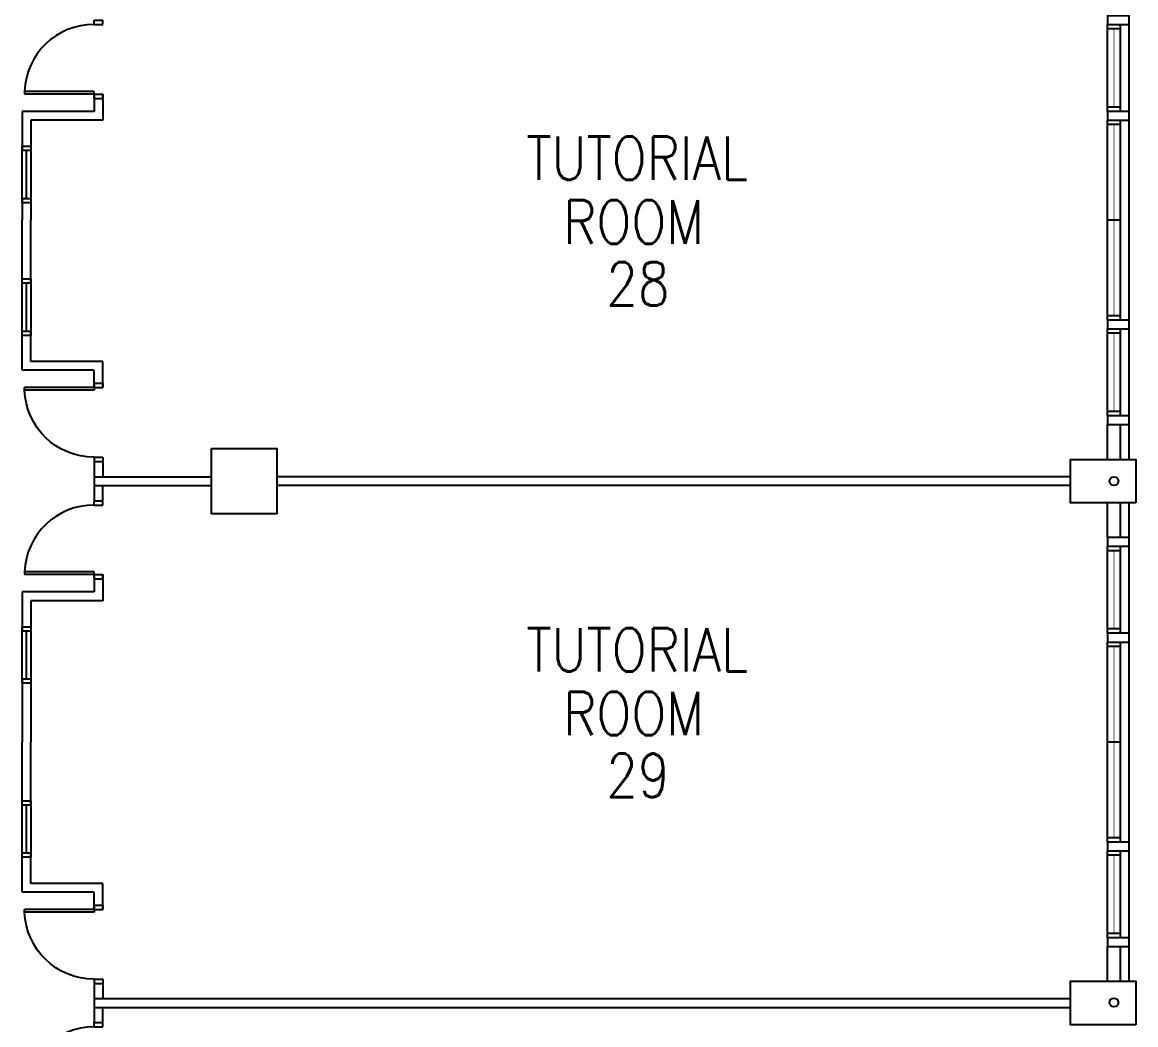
# Model space of a CAD drawing. Extents: x 2508799 to 2625178, y -845223 to -762524.
# Drawn here: x 2576999 to 2589799, y -808674 to -797149 of the extents above; entities that cross this region are included whole.
import ezdxf

# ---------------------------------------------------------------- set-up
doc = ezdxf.new("R2010")
doc.units = 0
doc.header["$LTSCALE"] = 10
doc.header["$MEASUREMENT"] = 0
doc.layers.get('0').update_dxf_attribs({"linetype": 'CONTINUOUS'})
for name, color, linetype in [('COL', 3, 'CONTINUOUS'), ('DOOR', 5, 'CONTINUOUS'), ('DR', 7, 'CONTINUOUS'), ('LINE', 7, 'CONTINUOUS'), ('partition', 7, 'CONTINUOUS'), ('RWDP', 145, 'CONTINUOUS'), ('stair', 7, 'CONTINUOUS'), ('T50', 4, 'CONTINUOUS'), ('WALL', 2, 'CONTINUOUS'), ('WIN', 5, 'CONTINUOUS')]:
    doc.layers.add(name, color=color, linetype=linetype)
doc.styles.add('ROMANS', font='romans')

# ---------------------------------------------------------------- blocks, each defined once
blk = doc.blocks.new('FG')
at = {"layer": 'LINE', "linetype": 'Continuous'}
for points in [[(0, 0), (50, 0), (50, 100), (0, 100)], [(600, 0), (650, 0), (650, 100), (600, 100)]]:
    blk.add_lwpolyline(points, close=True, dxfattribs=at)
at = {"layer": 'LINE', "color": 5, "linetype": 'Continuous'}
for points in [[(600, 100), (50, 100)], [(50, 0), (600, 0)]]:
    blk.add_lwpolyline(points, dxfattribs=at)
at = {"layer": 'LINE', "color": 1, "linetype": 'Continuous'}
blk.add_lwpolyline([(50, 50), (600, 50)], dxfattribs=at)
blk = doc.blocks.new('D900')
at = {"layer": 'DOOR', "color": 7}
for p, q in [((50, 100), (50, 899)), ((80, 899), (50, 899)), ((80, 100), (80, 899)), ((0, 100), (0, 0)), ((0, 100), (50, 100)), ((0, 0), (50, 0)), ((50, 100), (50, 0)), ((50, 100), (80, 100)), ((850, 100), (850, 0)), ((850, 100), (900, 100)), ((850, 0), (900, 0)), ((900, 100), (900, 0))]:
    blk.add_line(p, q, dxfattribs=at)
blk.add_arc((50, 100), 800, 0, 87.8509, dxfattribs=at)

msp = doc.modelspace()

# ---------------------------------------------------------------- linework, layer by layer
at = {"color": 0}
for p, q in [((2589724.5, -802174.1), (2589724.5, -796674.1)), ((2577824.5, -797974.1), (2577824.5, -798174.1)), ((2577924.5, -797974.1), (2577924.5, -798274.1)), ((2577824.5, -798174.1), (2576999.5, -798174.1)), ((2577924.5, -798274.1), (2577099.5, -798274.1)), ((2577824.5, -801149.1), (2576999.5, -801149.1)), ((2577924.5, -801049.1), (2577099.5, -801049.1)), ((2577824.5, -801349.1), (2577824.5, -801149.1)), ((2577924.5, -801349.1), (2577924.5, -801049.1)), ((2589724.5, -808174.1), (2589724.5, -802674.1)), ((2577824.5, -803499.1), (2577824.5, -803699.1)), ((2577924.5, -803499.1), (2577924.5, -803799.1)), ((2577824.5, -803699.1), (2576999.5, -803699.1)), ((2577924.5, -803799.1), (2577099.5, -803799.1)), ((2577824.5, -807149.1), (2576999.5, -807149.1)), ((2577924.5, -807049.1), (2577099.5, -807049.1)), ((2577824.5, -807349.1), (2577824.5, -807149.1)), ((2577924.5, -807349.1), (2577924.5, -807049.1))]:
    msp.add_line(p, q, dxfattribs=at)
at = {"layer": 'COL', "color": 0}
for points in [[(2579174.5, -802049.1), (2579924.5, -802049.1), (2579924.5, -802799.1), (2579174.5, -802799.1)], [(2589799.5, -802674.1), (2589049.5, -802674.1), (2589049.5, -802174.1), (2589799.5, -802174.1)], [(2589799.5, -808674.1), (2589049.5, -808674.1), (2589049.5, -808174.1), (2589799.5, -808174.1)]]:
    msp.add_lwpolyline(points, close=True, dxfattribs=at)
at = {"layer": 'DR', "color": 0}
for p, q in [((2576999.5, -804699.1), (2576999.5, -805424.1)), ((2577099.5, -804699.1), (2577099.5, -805424.1)), ((2576999.5, -806149.1), (2576999.5, -805424.1)), ((2577099.5, -806149.1), (2577099.5, -805424.1))]:
    msp.add_line(p, q, dxfattribs=at)
at = {"layer": 'partition', "color": 0}
for p, q in [((2577824.5, -802199.1), (2577824.5, -802649.1)), ((2577924.5, -802199.1), (2577924.5, -802374.1)), ((2577824.5, -802374.1), (2579174.5, -802374.1)), ((2577824.5, -802374.1), (2578474.5, -802374.1)), ((2589049.5, -802374.1), (2579924.5, -802374.1)), ((2577824.5, -802474.1), (2579174.5, -802474.1)), ((2577824.5, -802474.1), (2578474.5, -802474.1)), ((2577924.5, -802649.1), (2577924.5, -802474.1)), ((2589049.5, -802474.1), (2579924.5, -802474.1)), ((2577824.5, -808199.1), (2577824.5, -808649.1)), ((2577924.5, -808199.1), (2577924.5, -808374.1)), ((2577824.5, -808374.1), (2589049.5, -808374.1)), ((2577824.5, -808474.1), (2589049.5, -808474.1)), ((2577924.5, -808649.1), (2577924.5, -808474.1))]:
    msp.add_line(p, q, dxfattribs=at)
at = {"layer": 'RWDP', "color": 0}
for centre in [(2589549.5, -802424.1), (2589549.5, -808417)]:
    msp.add_circle(centre, 50, dxfattribs=at)
at = {"layer": 'stair', "color": 0}
for p, q in [((2576999.5, -798174.1), (2576999.5, -798624.1)), ((2577099.5, -798274.1), (2577099.5, -798624.1)), ((2576999.5, -799174.1), (2576999.5, -799424.1)), ((2577099.5, -799174.1), (2577099.5, -799424.1)), ((2576999.5, -800149.1), (2576999.5, -799424.1)), ((2577099.5, -800149.1), (2577099.5, -799424.1)), ((2576999.5, -801149.1), (2576999.5, -800699.1)), ((2577099.5, -801049.1), (2577099.5, -800699.1)), ((2576999.5, -803699.1), (2576999.5, -804149.1)), ((2577099.5, -803799.1), (2577099.5, -804149.1)), ((2576999.5, -804699.1), (2576999.5, -805424.1)), ((2577099.5, -804699.1), (2577099.5, -805424.1)), ((2576999.5, -806149.1), (2576999.5, -805424.1)), ((2577099.5, -806149.1), (2577099.5, -805424.1)), ((2576999.5, -807149.1), (2576999.5, -806699.1)), ((2577099.5, -807049.1), (2577099.5, -806699.1))]:
    msp.add_line(p, q, dxfattribs=at)
at = {"layer": 'WALL', "color": 0}
for p, q in [((2589474.5, -802174.1), (2589474.5, -801774.1)), ((2589624.5, -802174.1), (2589624.5, -801774.1)), ((2589474.5, -803074.1), (2589474.5, -802674.1)), ((2589624.5, -803074.1), (2589624.5, -802674.1)), ((2589474.5, -808174.1), (2589474.5, -807774.1)), ((2589624.5, -808174.1), (2589624.5, -807774.1))]:
    msp.add_line(p, q, dxfattribs=at)
for points in [[(2589724.5, -797074.1), (2589474.5, -797074.1), (2589474.5, -797174.1), (2589724.5, -797174.1)], [(2589724.5, -798174.1), (2589474.5, -798174.1), (2589474.5, -798274.1), (2589724.5, -798274.1)], [(2589724.5, -800574.1), (2589474.5, -800574.1), (2589474.5, -800674.1), (2589724.5, -800674.1)], [(2589724.5, -801674.1), (2589474.5, -801674.1), (2589474.5, -801774.1), (2589724.5, -801774.1)], [(2589724.5, -803074.1), (2589474.5, -803074.1), (2589474.5, -803174.1), (2589724.5, -803174.1)], [(2589724.5, -804174.1), (2589474.5, -804174.1), (2589474.5, -804274.1), (2589724.5, -804274.1)], [(2589724.5, -806574.1), (2589474.5, -806574.1), (2589474.5, -806674.1), (2589724.5, -806674.1)], [(2589724.5, -807674.1), (2589474.5, -807674.1), (2589474.5, -807774.1), (2589724.5, -807774.1)]]:
    msp.add_lwpolyline(points, close=True, dxfattribs=at)
at = {"layer": 'WIN', "color": 0}
for p, q in [((2589474.5, -798174.1), (2589474.5, -797174.1)), ((2589624.5, -798174.1), (2589624.5, -797174.1)), ((2589624.5, -797224.1), (2589474.5, -797224.1)), ((2589624.5, -798124.1), (2589474.5, -798124.1)), ((2589474.5, -800574.1), (2589474.5, -798274.1)), ((2589624.5, -798324.1), (2589474.5, -798324.1)), ((2589624.5, -800574.1), (2589624.5, -798274.1)), ((2589624.5, -799424.1), (2589474.5, -799424.1)), ((2589624.5, -800524.1), (2589474.5, -800524.1)), ((2589474.5, -801674.1), (2589474.5, -800674.1)), ((2589624.5, -800724.1), (2589474.5, -800724.1)), ((2589624.5, -801674.1), (2589624.5, -800674.1)), ((2589624.5, -801624.1), (2589474.5, -801624.1)), ((2589474.5, -804174.1), (2589474.5, -803174.1)), ((2589624.5, -804174.1), (2589624.5, -803174.1)), ((2589624.5, -803224.1), (2589474.5, -803224.1)), ((2589624.5, -804124.1), (2589474.5, -804124.1)), ((2589474.5, -806574.1), (2589474.5, -804274.1)), ((2589624.5, -804324.1), (2589474.5, -804324.1)), ((2589624.5, -806574.1), (2589624.5, -804274.1)), ((2589624.5, -805424.1), (2589474.5, -805424.1)), ((2589624.5, -806524.1), (2589474.5, -806524.1)), ((2589474.5, -807674.1), (2589474.5, -806674.1)), ((2589624.5, -806724.1), (2589474.5, -806724.1)), ((2589624.5, -807674.1), (2589624.5, -806674.1)), ((2589624.5, -807624.1), (2589474.5, -807624.1))]:
    msp.add_line(p, q, dxfattribs=at)
at = {"layer": 'WIN', "color": 0, "const_width": 10, "flags": 128}
for points in [[(2589549.5, -798124.1), (2589549.5, -797224.1)], [(2589549.5, -800524.1), (2589549.5, -798324.1)], [(2589549.5, -800724.1), (2589549.5, -801624.1)], [(2589549.5, -804124.1), (2589549.5, -803224.1)], [(2589549.5, -806524.1), (2589549.5, -804324.1)], [(2589549.5, -806724.1), (2589549.5, -807624.1)]]:
    msp.add_lwpolyline(points, dxfattribs=at)

# ---------------------------------------------------------------- block references
at = {"layer": 'LINE', "color": 0, "xscale": -1, "rotation": 270}
for p in [(2576999.5, -799224.1), (2576999.5, -800749.1), (2576999.5, -804749.1), (2576999.5, -806749.1)]:
    msp.add_blockref('FG', p, dxfattribs=at)
at = {"layer": 'stair', "color": 0, "rotation": 90}
for p in [(2577924.5, -798024.1), (2577924.5, -803549.1), (2577924.5, -809549.1)]:
    msp.add_blockref('D900', p, dxfattribs=at)
at = {"layer": 'stair', "color": 0, "xscale": -1, "rotation": 90}
for p in [(2577924.5, -801299.1), (2577924.5, -807299.1)]:
    msp.add_blockref('D900', p, dxfattribs=at)

# ---------------------------------------------------------------- texts
at = {"layer": 'T50', "color": 0, "style": 'ROMANS', "width": 0.85}
for s, p in [('TUTORIAL', (2582793.1, -798961.9)), ('ROOM', (2583218.5, -799694.5)), ('28', (2583712.5, -800405.4)), ('TUTORIAL', (2582793.1, -804613.6)), ('ROOM', (2583218.5, -805346.2)), ('29', (2583712.5, -806057.1))]:
    msp.add_text(s, height=500, dxfattribs=at).set_placement(p)

doc.saveas('drawing.dxf')
